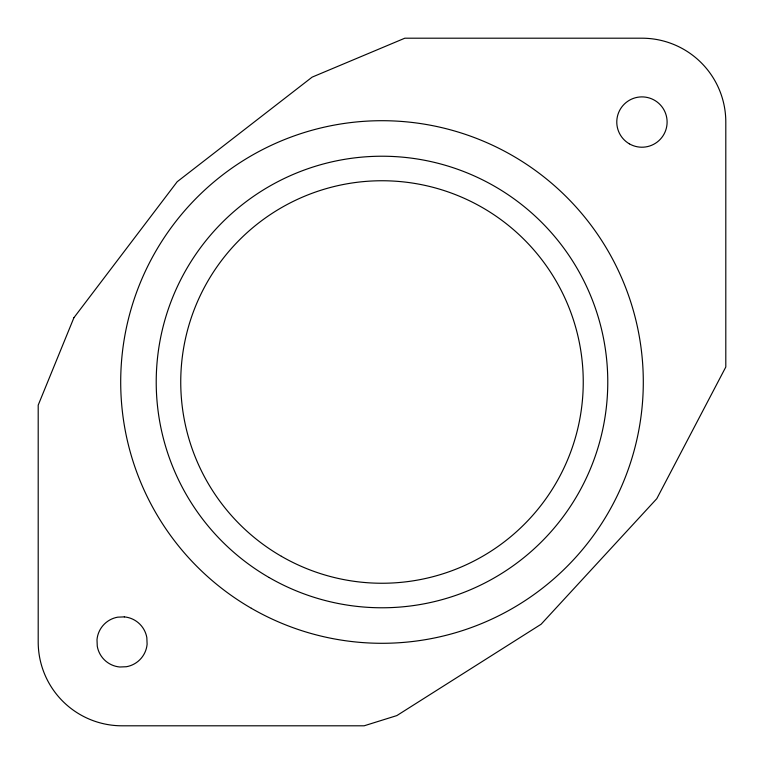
<?xml version="1.0" encoding="UTF-8"?>
<svg xmlns="http://www.w3.org/2000/svg" width="764" height="764" viewBox="0 0 764 764"><rect width="100%" height="100%" fill="white"/><g stroke="black" fill="none" stroke-linecap="round" stroke-linejoin="round"><path stroke-width="1.15" d="M73.917 317.7L38.2 405.14L38.2 641.951A83.849 83.849 0 0 0 122.049 725.8L364.142 725.8L396.841 715.591L541.103 624.245L656.801 498.672L725.8 367.007L725.8 122.049A83.849 83.849 0 0 0 641.951 38.2L404.834 38.2L312.142 77.126L177.191 181.737L73.917 317.7M124.322 616.892L117.761 617.159A25.155 25.155 0 0 0 96.999 639.678L97.267 646.239A25.155 25.155 0 0 0 119.786 667.001L126.347 666.733A25.155 25.155 0 0 0 147.108 644.214L146.841 637.654A25.155 25.155 0 0 0 124.322 616.892M281.372 556.288A201.247 201.247 0 0 0 583.247 382A201.247 201.247 0 0 0 281.372 207.712A201.247 201.247 0 0 0 281.372 556.288M629.364 143.842A25.155 25.155 0 0 0 667.106 122.049A25.155 25.155 0 0 0 629.364 100.265A25.155 25.155 0 0 0 629.364 143.842M251.346 608.287A261.298 261.298 0 0 0 643.298 382A261.298 261.298 0 0 0 251.346 155.713A261.298 261.298 0 0 0 251.346 608.287M269.109 577.527A225.772 225.772 0 0 0 607.772 382A225.772 225.772 0 0 0 269.109 186.473A225.772 225.772 0 0 0 269.109 577.527"/></g></svg>
